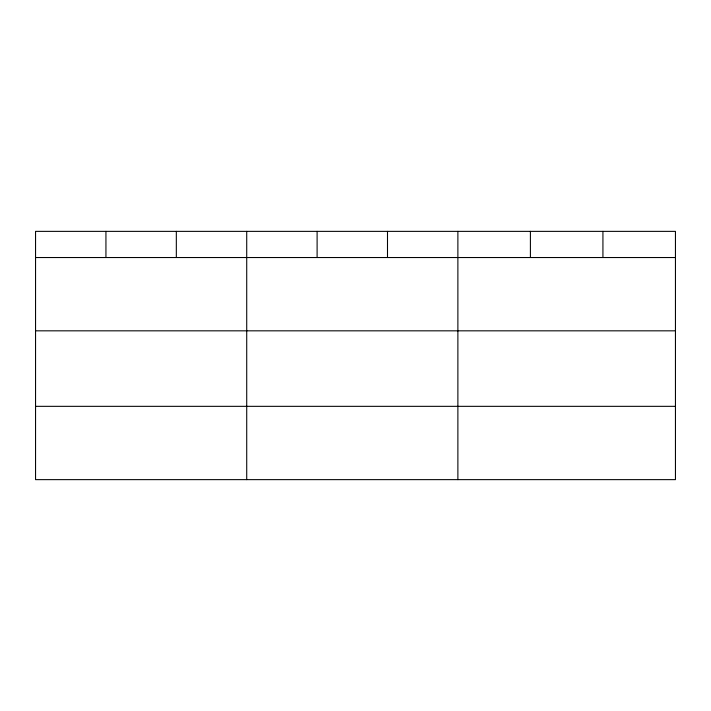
<?xml version="1.0" encoding="UTF-8"?>
<svg xmlns="http://www.w3.org/2000/svg" width="711" height="711" viewBox="0 0 711 711"><rect width="100%" height="100%" fill="white"/><g stroke="black" fill="none" stroke-linecap="round" stroke-linejoin="round"><path stroke-width="1.07" d="M675.45 330.828L675.45 231.368L35.55 231.368L35.55 479.632L675.45 479.632L675.45 330.828L35.55 330.828M35.55 257.533L675.45 257.533M35.55 406.337L675.45 406.337M602.928 231.368L602.928 257.533M530.406 231.368L530.406 257.533M457.884 231.368L457.884 479.632M387.495 231.368L387.495 257.533M317.106 231.368L317.106 257.533M246.717 231.368L246.717 479.632M176.328 231.368L176.328 257.533M105.939 231.368L105.939 257.533"/></g></svg>
